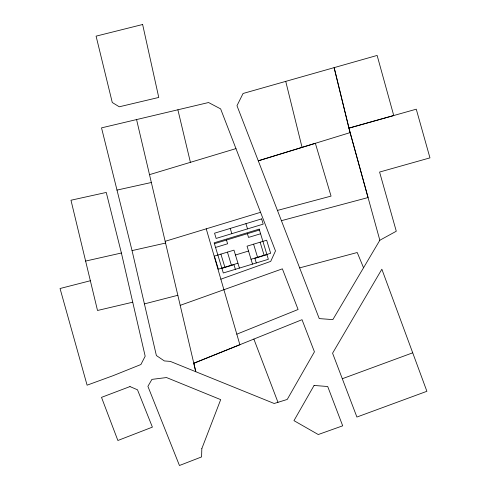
<?xml version="1.0" encoding="UTF-8"?>
<svg xmlns="http://www.w3.org/2000/svg" width="490" height="490" viewBox="0 0 490 490"><rect width="100%" height="100%" fill="white"/><g stroke="black" fill="none" stroke-linecap="round" stroke-linejoin="round"><path stroke-width="0.73" d="M379.836 240.247L332.851 319.609L319.241 318.598L236.976 105.699L243.071 93.48L377.129 55.437L393.746 115.536L348.898 128.135L379.836 240.247L396.288 231.225L379.585 172.057L429.957 157.872L416.267 109.197L348.898 128.135L334.137 67.657L350.123 132.619L368.051 197.556L281.419 220.678M236.817 334.18L298.092 309.496L282.375 268.832L180.185 305.344M136.569 119.585L195.792 371.732L193.795 363.255L302.024 319.694L314.433 351.832L287.238 399.442L274.173 403.49L170.318 361.399L164.364 360.934L156.383 355.55L132.055 250.604L101.528 127.865L208.556 102.526L220.635 108.896L275.484 250.96L270.713 261.372L220.855 279.19M193.795 363.255L239.873 344.727L206.235 228.818M342.308 378.727L412.715 352.818L426.894 391.296L356.904 417.045L332.581 353.198L381.857 269.212L412.715 352.818M350.123 132.619L258.267 160.824L315.364 143.307L331.05 196.104L277.456 210.424M165.155 241.313L260.564 212.311M214.418 243.702L259.455 230.018M215.551 247.438L227.611 243.775L226.478 240.039M260.594 233.755L248.534 237.417L247.395 233.681M235.451 255.008L248.528 251.033M237.95 263.222L218.338 269.175L214.363 256.105L233.975 250.145L239.426 268.079M251.027 259.247L270.639 253.287L266.664 240.21L247.052 246.17L252.503 264.11M221.909 268.355L233.969 264.692L235.371 269.316M266.946 254.671L254.886 258.334L256.288 262.959M149.493 174.654L235.966 148.605M299.647 267.877L357.235 252.515L363.543 267.767M144.409 303.898L177.833 295.286M90.35 280.746L60.043 288.512L87.097 385.177L113.202 375.64L140.912 364.517L145.175 356.205L121.398 253.005L106.257 192.441L70.977 200.232L97.51 310.482L132.741 302.201M85.621 261.072L121.398 253.005M132.055 250.604L165.565 243.058M116.945 190.096L151.355 182.494M253.869 339.068L277.971 402.315M260.129 242.201L264.098 255.272M253.587 244.185L257.562 257.262M245.925 223.661L247.517 228.891M230.233 228.432L231.825 233.663M227.44 252.13L231.409 265.206M220.904 254.114L224.873 267.191M285.737 81.377L302.054 147.374M177.888 109.797L190.408 162.325M201.831 448.607L201.586 456.919L179.45 465.5L147.906 386.353L151.924 379.382L166.52 377.551L220.69 399.632L201.831 448.607M314.078 385.452L293.963 420.653L318.261 434.532L342.694 425.816L327.712 386.518L314.078 385.452M129.979 386.573L101.504 397.365L117.876 440.492L152.39 427.127L137.494 389.795L129.979 386.573M261.617 218.895L214.547 233.197L216.133 238.428L263.204 224.126L261.617 218.895M259.186 229.13L214.148 242.813L223.311 272.979L268.355 259.296L259.186 229.13M142.633 24.5L96.089 36.144L112.271 102.502L119.266 106.789L158.76 97.443L142.633 24.5"/></g></svg>
